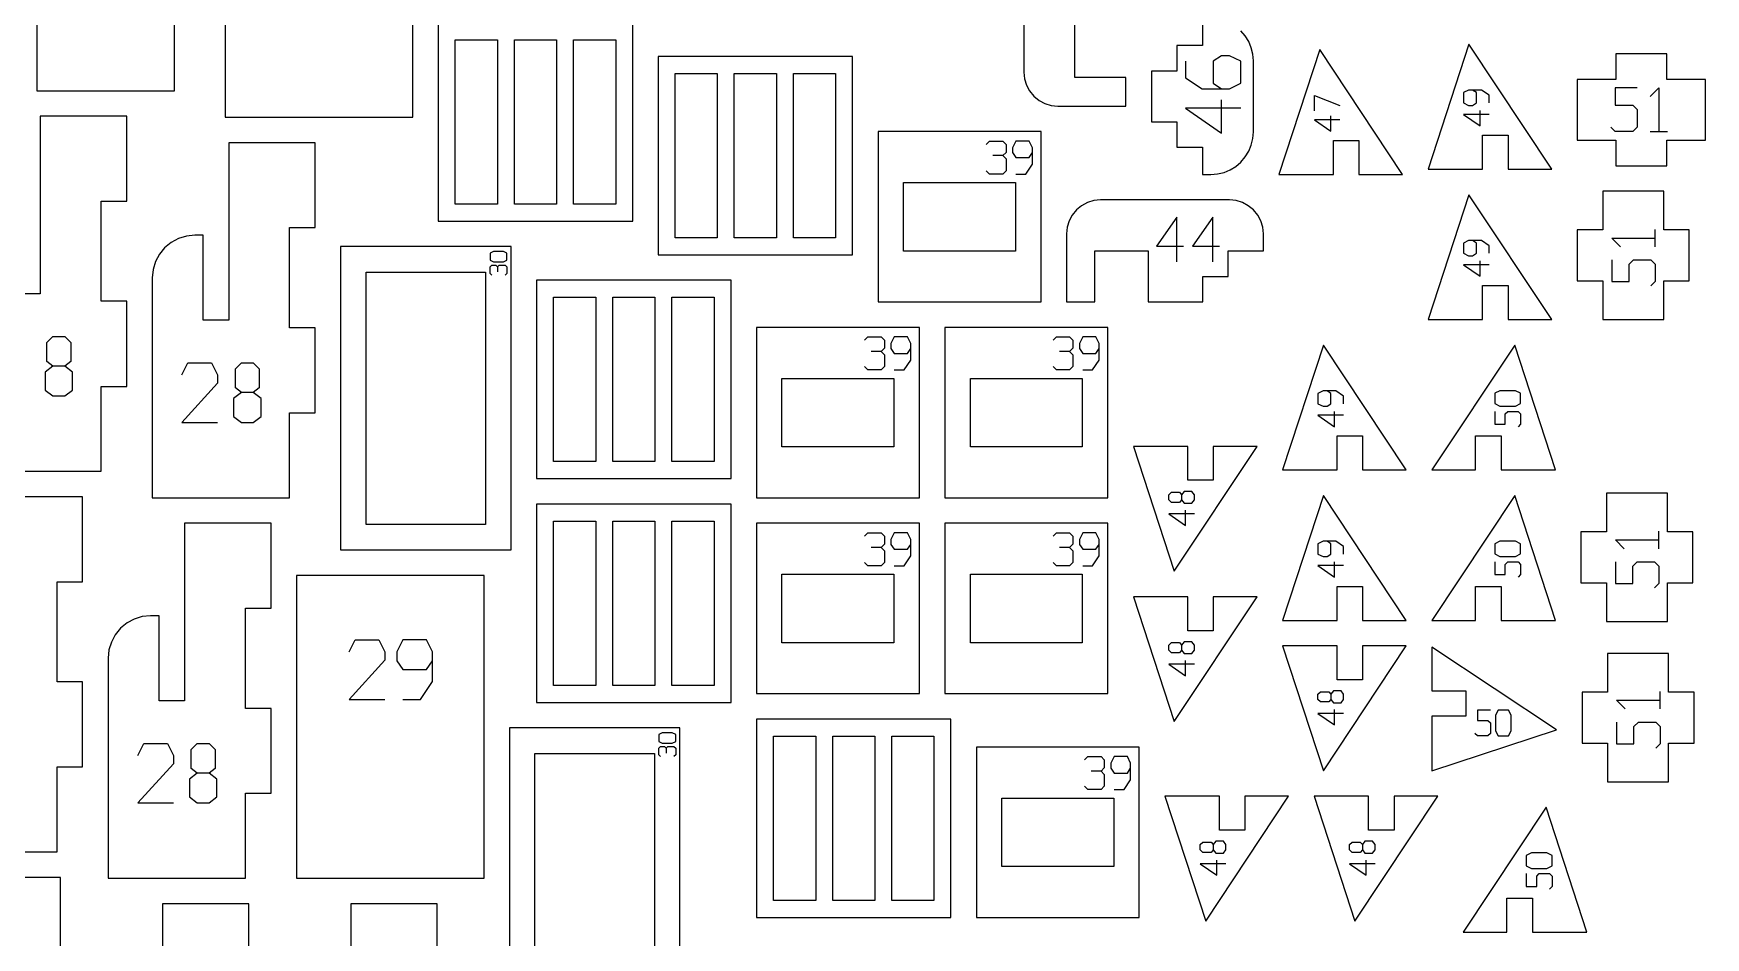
# Model space of a CAD drawing. Header units: millimetres. Extents: x 0 to 600, y 0 to 450.
# Drawn here: x 256.2 to 453, y 202.4 to 308.8 of the extents above; entities that cross this region are included whole.
import ezdxf

# ---------------------------------------------------------------- set-up
doc = ezdxf.new("R2010")
doc.units = ezdxf.units.MM
doc.layers.add('CUT', color=1, linetype='Continuous')
doc.layers.add('ENGRAVE', color=5, linetype='Continuous')

msp = doc.modelspace()

# ---------------------------------------------------------------- linework, layer by layer
at = {"layer": 'CUT'}
for p, q in [((278.76, 334.57), (278.76, 298.92)), ((300.82, 298.92), (300.82, 334.57)), ((256.58, 327.93), (256.58, 302.03)), ((372.76, 319.41), (372.76, 304.23)), ((272.76, 302.03), (272.76, 312.03)), ((303.82, 310.03), (303.82, 286.7)), ((326.71, 286.7), (326.71, 310.03)), ((378.76, 303.58), (378.76, 309.84)), ((393.76, 310.56), (393.76, 307.35)), ((398.81, 308.5), (398.3, 309.09)), ((305.82, 308.03), (310.79, 308.03)), ((305.82, 288.7), (305.82, 308.03)), ((310.79, 308.03), (310.79, 288.7)), ((312.79, 308.03), (317.75, 308.03)), ((312.79, 288.7), (312.79, 308.03)), ((317.75, 308.03), (317.75, 288.7)), ((319.75, 308.03), (324.71, 308.03)), ((319.75, 288.7), (319.75, 308.03)), ((324.71, 308.03), (324.71, 288.7)), ((393.76, 307.35), (390.76, 307.35)), ((390.76, 307.35), (390.76, 304.35)), ((399.22, 307.83), (398.81, 308.5)), ((399.52, 307.1), (399.22, 307.83)), ((399.7, 306.34), (399.52, 307.1)), ((425.13, 307.5), (420.33, 292.8)), ((434.89, 292.8), (425.13, 307.5)), ((352.59, 306.06), (329.71, 306.06)), ((329.71, 306.06), (329.71, 282.72)), ((352.59, 282.72), (352.59, 306.06)), ((399.76, 305.56), (399.7, 306.34)), ((399.76, 297.18), (399.76, 305.56)), ((407.57, 306.88), (402.76, 292.18)), ((417.33, 292.18), (407.57, 306.88)), ((448.44, 306.37), (442.44, 306.37)), ((442.44, 306.37), (442.44, 303.37)), ((448.44, 303.37), (448.44, 306.37)), ((331.71, 304.06), (336.67, 304.06)), ((331.71, 284.72), (331.71, 304.06)), ((336.67, 304.06), (336.67, 284.72)), ((338.67, 304.06), (343.63, 304.06)), ((338.67, 284.72), (338.67, 304.06)), ((343.63, 304.06), (343.63, 284.72)), ((345.63, 304.06), (350.59, 304.06)), ((345.63, 284.72), (345.63, 304.06)), ((350.59, 304.06), (350.59, 284.72)), ((372.76, 304.23), (372.84, 303.45)), ((372.84, 303.45), (373.06, 302.7)), ((384.76, 303.58), (378.76, 303.58)), ((384.76, 300.23), (384.76, 303.58)), ((390.76, 304.35), (387.76, 304.35)), ((387.76, 304.35), (387.76, 298.38)), ((442.44, 303.37), (437.89, 303.37)), ((437.89, 303.37), (437.89, 296.2)), ((452.99, 303.37), (448.44, 303.37)), ((452.99, 296.2), (452.99, 303.37)), ((256.58, 302.03), (272.76, 302.03)), ((373.06, 302.7), (373.43, 302.01)), ((373.43, 302.01), (373.93, 301.4)), ((373.93, 301.4), (374.54, 300.9)), ((374.54, 300.9), (375.23, 300.53)), ((375.23, 300.53), (375.98, 300.31)), ((375.98, 300.31), (376.76, 300.23)), ((376.76, 300.23), (384.76, 300.23)), ((256.98, 299.03), (256.98, 278.14)), ((267.16, 299.03), (256.98, 299.03)), ((267.16, 289.03), (267.16, 299.03)), ((278.76, 298.92), (300.82, 298.92)), ((355.59, 297.23), (355.59, 277.17)), ((374.77, 297.23), (355.59, 297.23)), ((374.77, 277.17), (374.77, 297.23)), ((387.76, 298.38), (390.76, 298.38)), ((390.76, 298.38), (390.76, 295.38)), ((279.16, 295.92), (279.16, 275.02)), ((289.33, 295.92), (279.16, 295.92)), ((289.33, 285.92), (289.33, 295.92)), ((390.76, 295.38), (393.76, 295.38)), ((393.76, 295.38), (393.76, 292.18)), ((399.22, 294.91), (399.52, 295.63)), ((399.52, 295.63), (399.7, 296.4)), ((399.7, 296.4), (399.76, 297.18)), ((409.18, 296.18), (412.18, 296.18)), ((409.18, 292.18), (409.18, 296.18)), ((412.18, 296.18), (412.18, 292.18)), ((426.74, 296.8), (429.74, 296.8)), ((426.74, 292.8), (426.74, 296.8)), ((429.74, 296.8), (429.74, 292.8)), ((437.89, 296.2), (442.44, 296.2)), ((442.44, 296.2), (442.44, 293.2)), ((448.44, 296.2), (452.99, 296.2)), ((448.44, 293.2), (448.44, 296.2)), ((397.7, 293.13), (398.3, 293.64)), ((398.3, 293.64), (398.81, 294.24)), ((398.81, 294.24), (399.22, 294.91)), ((393.76, 292.18), (394.76, 292.18)), ((394.76, 292.18), (395.54, 292.24)), ((395.54, 292.24), (396.31, 292.42)), ((396.31, 292.42), (397.03, 292.72)), ((397.03, 292.72), (397.7, 293.13)), ((402.76, 292.18), (409.18, 292.18)), ((412.18, 292.18), (417.33, 292.18)), ((420.33, 292.8), (426.74, 292.8)), ((429.74, 292.8), (434.89, 292.8)), ((442.44, 293.2), (448.44, 293.2)), ((358.59, 283.17), (358.59, 291.23)), ((358.59, 291.23), (371.77, 291.23)), ((371.77, 291.23), (371.77, 283.17)), ((425.13, 289.8), (420.33, 275.1)), ((434.89, 275.1), (425.13, 289.8)), ((440.89, 290.2), (440.89, 285.65)), ((448.06, 290.2), (440.89, 290.2)), ((448.06, 285.65), (448.06, 290.2)), ((264.16, 277.25), (264.16, 289.03)), ((264.16, 289.03), (267.16, 289.03)), ((310.79, 288.7), (305.82, 288.7)), ((317.75, 288.7), (312.79, 288.7)), ((324.71, 288.7), (319.75, 288.7)), ((378.44, 287.4), (378.07, 286.71)), ((378.94, 288.01), (378.44, 287.4)), ((379.55, 288.5), (378.94, 288.01)), ((380.24, 288.87), (379.55, 288.5)), ((380.99, 289.1), (380.24, 288.87)), ((381.77, 289.18), (380.99, 289.1)), ((396.95, 289.18), (381.77, 289.18)), ((397.73, 289.1), (396.95, 289.18)), ((398.48, 288.87), (397.73, 289.1)), ((399.17, 288.5), (398.48, 288.87)), ((399.78, 288.01), (399.17, 288.5)), ((400.28, 287.4), (399.78, 288.01)), ((400.65, 286.71), (400.28, 287.4)), ((286.33, 274.13), (286.33, 285.92)), ((286.33, 285.92), (289.33, 285.92)), ((303.82, 286.7), (326.71, 286.7)), ((377.85, 285.96), (377.77, 285.18)), ((378.07, 286.71), (377.85, 285.96)), ((400.87, 285.96), (400.65, 286.71)), ((400.95, 285.18), (400.87, 285.96)), ((437.89, 285.65), (437.89, 279.65)), ((440.89, 285.65), (437.89, 285.65)), ((451.06, 285.65), (448.06, 285.65)), ((451.06, 279.65), (451.06, 285.65)), ((271.62, 283.56), (271, 282.8)), ((272.38, 284.18), (271.62, 283.56)), ((273.24, 284.64), (272.38, 284.18)), ((274.18, 284.93), (273.24, 284.64)), ((275.16, 285.03), (274.18, 284.93)), ((276.16, 285.03), (275.16, 285.03)), ((276.16, 275.02), (276.16, 285.03)), ((312.4, 283.7), (292.33, 283.7)), ((292.33, 283.7), (292.33, 247.99)), ((312.4, 247.99), (312.4, 283.7)), ((336.67, 284.72), (331.71, 284.72)), ((343.63, 284.72), (338.67, 284.72)), ((350.59, 284.72), (345.63, 284.72)), ((377.77, 285.18), (377.77, 277.17)), ((400.95, 283.18), (400.95, 285.18)), ((270.54, 281.94), (270.25, 281)), ((271, 282.8), (270.54, 281.94)), ((329.71, 282.72), (352.59, 282.72)), ((371.77, 283.17), (358.59, 283.17)), ((381.12, 277.17), (381.12, 283.18)), ((381.12, 283.18), (387.38, 283.18)), ((387.38, 283.18), (387.38, 277.17)), ((396.81, 280.18), (396.81, 283.18)), ((396.81, 283.18), (400.95, 283.18)), ((270.25, 281), (270.16, 280.02)), ((270.16, 280.02), (270.16, 254.13)), ((295.33, 280.7), (309.4, 280.7)), ((295.33, 250.99), (295.33, 280.7)), ((309.4, 280.7), (309.4, 250.99)), ((338.28, 279.72), (315.4, 279.72)), ((315.4, 279.72), (315.4, 256.38)), ((338.28, 256.38), (338.28, 279.72)), ((393.81, 277.17), (393.81, 280.18)), ((393.81, 280.18), (396.81, 280.18)), ((437.89, 279.65), (440.89, 279.65)), ((440.89, 279.65), (440.89, 275.1)), ((448.06, 275.1), (448.06, 279.65)), ((448.06, 279.65), (451.06, 279.65)), ((256.98, 278.14), (253.98, 278.14)), ((317.4, 277.72), (322.36, 277.72)), ((317.4, 258.38), (317.4, 277.72)), ((322.36, 277.72), (322.36, 258.38)), ((324.36, 277.72), (329.32, 277.72)), ((324.36, 258.38), (324.36, 277.72)), ((329.32, 277.72), (329.32, 258.38)), ((331.32, 277.72), (336.28, 277.72)), ((331.32, 258.38), (331.32, 277.72)), ((336.28, 277.72), (336.28, 258.38)), ((426.74, 279.1), (429.74, 279.1)), ((426.74, 275.1), (426.74, 279.1)), ((429.74, 279.1), (429.74, 275.1)), ((267.16, 277.25), (264.16, 277.25)), ((267.16, 267.24), (267.16, 277.25)), ((355.59, 277.17), (374.77, 277.17)), ((377.77, 277.17), (381.12, 277.17)), ((387.38, 277.17), (393.81, 277.17)), ((279.16, 275.02), (276.16, 275.02)), ((289.33, 274.13), (286.33, 274.13)), ((289.33, 264.13), (289.33, 274.13)), ((341.28, 274.17), (341.28, 254.12)), ((360.46, 274.17), (341.28, 274.17)), ((360.46, 254.12), (360.46, 274.17)), ((363.46, 274.17), (363.46, 254.12)), ((382.64, 274.17), (363.46, 274.17)), ((382.64, 254.12), (382.64, 274.17)), ((420.33, 275.1), (426.74, 275.1)), ((429.74, 275.1), (434.89, 275.1)), ((440.89, 275.1), (448.06, 275.1)), ((408, 272.1), (403.2, 257.4)), ((417.76, 257.4), (408, 272.1)), ((430.52, 272.1), (420.76, 257.4)), ((435.32, 257.4), (430.52, 272.1)), ((344.28, 260.12), (344.28, 268.17)), ((344.28, 268.17), (357.46, 268.17)), ((357.46, 268.17), (357.46, 260.12)), ((366.46, 260.12), (366.46, 268.17)), ((366.46, 268.17), (379.63, 268.17)), ((379.63, 268.17), (379.63, 260.12)), ((264.16, 257.24), (264.16, 267.24)), ((264.16, 267.24), (267.16, 267.24)), ((286.33, 254.13), (286.33, 264.13)), ((286.33, 264.13), (289.33, 264.13)), ((357.46, 260.12), (344.28, 260.12)), ((379.63, 260.12), (366.46, 260.12)), ((385.64, 260.18), (390.44, 245.48)), ((392.05, 260.18), (385.64, 260.18)), ((390.44, 245.48), (400.2, 260.18)), ((392.05, 256.18), (392.05, 260.18)), ((400.2, 260.18), (395.05, 260.18)), ((395.05, 260.18), (395.05, 256.18)), ((409.62, 261.4), (412.62, 261.4)), ((409.62, 257.4), (409.62, 261.4)), ((412.62, 261.4), (412.62, 257.4)), ((425.91, 261.4), (428.91, 261.4)), ((425.91, 257.4), (425.91, 261.4)), ((428.91, 261.4), (428.91, 257.4)), ((322.36, 258.38), (317.4, 258.38)), ((329.32, 258.38), (324.36, 258.38)), ((336.28, 258.38), (331.32, 258.38)), ((247.98, 257.24), (264.16, 257.24)), ((315.4, 256.38), (338.28, 256.38)), ((395.05, 256.18), (392.05, 256.18)), ((403.2, 257.4), (409.62, 257.4)), ((412.62, 257.4), (417.76, 257.4)), ((420.76, 257.4), (425.91, 257.4)), ((428.91, 257.4), (435.32, 257.4)), ((261.96, 254.24), (251.79, 254.24)), ((261.96, 244.24), (261.96, 254.24)), ((270.16, 254.13), (286.33, 254.13)), ((341.28, 254.12), (360.46, 254.12)), ((363.46, 254.12), (382.64, 254.12)), ((408, 254.4), (403.2, 239.7)), ((417.76, 239.7), (408, 254.4)), ((430.52, 254.4), (420.76, 239.7)), ((435.32, 239.7), (430.52, 254.4)), ((441.32, 254.66), (441.32, 250.11)), ((448.5, 254.66), (441.32, 254.66)), ((448.5, 250.11), (448.5, 254.66)), ((338.28, 253.38), (315.4, 253.38)), ((315.4, 253.38), (315.4, 230.04)), ((338.28, 230.04), (338.28, 253.38)), ((273.97, 251.13), (273.97, 230.23)), ((284.14, 251.13), (273.97, 251.13)), ((284.14, 241.13), (284.14, 251.13)), ((309.4, 250.99), (295.33, 250.99)), ((317.4, 251.38), (322.36, 251.38)), ((317.4, 232.04), (317.4, 251.38)), ((322.36, 251.38), (322.36, 232.04)), ((324.36, 251.38), (329.32, 251.38)), ((324.36, 232.04), (324.36, 251.38)), ((329.32, 251.38), (329.32, 232.04)), ((331.32, 251.38), (336.28, 251.38)), ((331.32, 232.04), (331.32, 251.38)), ((336.28, 251.38), (336.28, 232.04)), ((341.28, 251.12), (341.28, 231.07)), ((360.46, 251.12), (341.28, 251.12)), ((360.46, 231.07), (360.46, 251.12)), ((363.46, 251.12), (363.46, 231.07)), ((382.64, 251.12), (363.46, 251.12)), ((382.64, 231.07), (382.64, 251.12)), ((438.32, 250.11), (438.32, 244.11)), ((441.32, 250.11), (438.32, 250.11)), ((451.5, 250.11), (448.5, 250.11)), ((451.5, 244.11), (451.5, 250.11)), ((292.33, 247.99), (312.4, 247.99)), ((258.96, 232.46), (258.96, 244.24)), ((258.96, 244.24), (261.96, 244.24)), ((287.14, 244.99), (287.14, 209.34)), ((309.21, 244.99), (287.14, 244.99)), ((309.21, 209.34), (309.21, 244.99)), ((344.28, 237.07), (344.28, 245.12)), ((344.28, 245.12), (357.46, 245.12)), ((357.46, 245.12), (357.46, 237.07)), ((366.46, 237.07), (366.46, 245.12)), ((366.46, 245.12), (379.63, 245.12)), ((379.63, 245.12), (379.63, 237.07)), ((438.32, 244.11), (441.32, 244.11)), ((441.32, 244.11), (441.32, 239.56)), ((448.5, 239.56), (448.5, 244.11)), ((448.5, 244.11), (451.5, 244.11)), ((385.64, 242.48), (390.44, 227.78)), ((392.05, 242.48), (385.64, 242.48)), ((390.44, 227.78), (400.2, 242.48)), ((392.05, 238.48), (392.05, 242.48)), ((400.2, 242.48), (395.05, 242.48)), ((395.05, 242.48), (395.05, 238.48)), ((409.62, 243.7), (412.62, 243.7)), ((409.62, 239.7), (409.62, 243.7)), ((412.62, 243.7), (412.62, 239.7)), ((425.91, 243.7), (428.91, 243.7)), ((425.91, 239.7), (425.91, 243.7)), ((428.91, 243.7), (428.91, 239.7)), ((268.99, 240.14), (268.05, 239.85)), ((269.97, 240.24), (268.99, 240.14)), ((270.97, 240.24), (269.97, 240.24)), ((270.97, 230.23), (270.97, 240.24)), ((281.14, 229.34), (281.14, 241.13)), ((281.14, 241.13), (284.14, 241.13)), ((266.43, 238.77), (265.81, 238.01)), ((267.19, 239.39), (266.43, 238.77)), ((268.05, 239.85), (267.19, 239.39)), ((395.05, 238.48), (392.05, 238.48)), ((403.2, 239.7), (409.62, 239.7)), ((412.62, 239.7), (417.76, 239.7)), ((420.76, 239.7), (425.91, 239.7)), ((428.91, 239.7), (435.32, 239.7)), ((441.32, 239.56), (448.5, 239.56)), ((265.06, 236.21), (264.96, 235.23)), ((265.35, 237.15), (265.06, 236.21)), ((265.81, 238.01), (265.35, 237.15)), ((357.46, 237.07), (344.28, 237.07)), ((379.63, 237.07), (366.46, 237.07)), ((403.2, 236.7), (408, 222)), ((409.62, 236.7), (403.2, 236.7)), ((408, 222), (417.76, 236.7)), ((409.62, 232.7), (409.62, 236.7)), ((417.76, 236.7), (412.62, 236.7)), ((412.62, 236.7), (412.62, 232.7)), ((420.76, 236.56), (420.76, 231.41)), ((435.46, 226.8), (420.76, 236.56)), ((264.96, 235.23), (264.96, 209.34)), ((441.46, 235.8), (441.46, 231.25)), ((448.64, 235.8), (441.46, 235.8)), ((448.64, 231.25), (448.64, 235.8)), ((261.96, 232.46), (258.96, 232.46)), ((261.96, 222.45), (261.96, 232.46)), ((412.62, 232.7), (409.62, 232.7)), ((322.36, 232.04), (317.4, 232.04)), ((329.32, 232.04), (324.36, 232.04)), ((336.28, 232.04), (331.32, 232.04)), ((341.28, 231.07), (360.46, 231.07)), ((363.46, 231.07), (382.64, 231.07)), ((420.76, 231.41), (424.76, 231.41)), ((424.76, 231.41), (424.76, 228.41)), ((438.46, 231.25), (438.46, 225.25)), ((441.46, 231.25), (438.46, 231.25)), ((451.64, 231.25), (448.64, 231.25)), ((451.64, 225.25), (451.64, 231.25)), ((273.97, 230.23), (270.97, 230.23)), ((284.14, 229.34), (281.14, 229.34)), ((284.14, 219.34), (284.14, 229.34)), ((315.4, 230.04), (338.28, 230.04)), ((420.76, 228.41), (420.76, 222)), ((424.76, 228.41), (420.76, 228.41)), ((332.27, 227.04), (312.21, 227.04)), ((312.21, 227.04), (312.21, 191.34)), ((332.27, 191.34), (332.27, 227.04)), ((364.17, 228.07), (341.28, 228.07)), ((341.28, 228.07), (341.28, 204.73)), ((364.17, 204.73), (364.17, 228.07)), ((420.76, 222), (435.46, 226.8)), ((343.28, 226.07), (348.25, 226.07)), ((343.28, 206.73), (343.28, 226.07)), ((348.25, 226.07), (348.25, 206.73)), ((350.25, 226.07), (355.21, 226.07)), ((350.25, 206.73), (350.25, 226.07)), ((355.21, 226.07), (355.21, 206.73)), ((357.21, 226.07), (362.17, 226.07)), ((357.21, 206.73), (357.21, 226.07)), ((362.17, 226.07), (362.17, 206.73)), ((367.17, 224.78), (367.17, 204.73)), ((386.34, 224.78), (367.17, 224.78)), ((386.34, 204.73), (386.34, 224.78)), ((438.46, 225.25), (441.46, 225.25)), ((441.46, 225.25), (441.46, 220.7)), ((448.64, 220.7), (448.64, 225.25)), ((448.64, 225.25), (451.64, 225.25)), ((258.96, 212.45), (258.96, 222.45)), ((258.96, 222.45), (261.96, 222.45)), ((315.21, 224.04), (329.27, 224.04)), ((315.21, 194.34), (315.21, 224.04)), ((329.27, 224.04), (329.27, 194.34)), ((441.46, 220.7), (448.64, 220.7)), ((281.14, 209.34), (281.14, 219.34)), ((281.14, 219.34), (284.14, 219.34)), ((370.17, 210.73), (370.17, 218.78)), ((370.17, 218.78), (383.34, 218.78)), ((383.34, 218.78), (383.34, 210.73)), ((389.34, 219), (394.15, 204.3)), ((395.76, 219), (389.34, 219)), ((394.15, 204.3), (403.91, 219)), ((395.76, 215), (395.76, 219)), ((403.91, 219), (398.76, 219)), ((398.76, 219), (398.76, 215)), ((406.91, 219), (411.71, 204.3)), ((413.33, 219), (406.91, 219)), ((411.71, 204.3), (421.47, 219)), ((413.33, 215), (413.33, 219)), ((421.47, 219), (416.33, 219)), ((416.33, 219), (416.33, 215)), ((434.23, 217.7), (424.47, 203)), ((439.03, 203), (434.23, 217.7)), ((398.76, 215), (395.76, 215)), ((416.33, 215), (413.33, 215)), ((242.79, 212.45), (258.96, 212.45)), ((383.34, 210.73), (370.17, 210.73)), ((259.35, 209.45), (249.18, 209.45)), ((259.35, 199.45), (259.35, 209.45)), ((264.96, 209.34), (281.14, 209.34)), ((287.14, 209.34), (309.21, 209.34)), ((348.25, 206.73), (343.28, 206.73)), ((355.21, 206.73), (350.25, 206.73)), ((362.17, 206.73), (357.21, 206.73)), ((429.61, 207), (432.62, 207)), ((429.61, 203), (429.61, 207)), ((432.62, 207), (432.62, 203)), ((271.35, 206.34), (271.35, 185.44)), ((281.53, 206.34), (271.35, 206.34)), ((281.53, 196.34), (281.53, 206.34)), ((293.53, 206.34), (293.53, 185.44)), ((303.7, 206.34), (293.53, 206.34)), ((303.7, 196.34), (303.7, 206.34)), ((341.28, 204.73), (364.17, 204.73)), ((367.17, 204.73), (386.34, 204.73)), ((424.47, 203), (429.61, 203)), ((432.62, 203), (439.03, 203))]:
    msp.add_line(p, q, dxfattribs=at)
at = {"layer": 'ENGRAVE'}
for p, q in [((391.76, 305.51), (391.76, 303.56)), ((396, 306.16), (395.02, 305.51)), ((395.02, 305.51), (395.02, 302.91)), ((396.97, 306.16), (396, 306.16)), ((398.28, 305.51), (396.97, 306.16)), ((398.28, 302.91), (398.28, 305.51)), ((391.76, 303.56), (393.72, 302.25)), ((393.72, 302.25), (396.97, 302.25)), ((395.02, 302.91), (396, 302.25)), ((396.97, 302.25), (398.28, 302.91)), ((406.94, 299.68), (406.94, 301.49)), ((406.94, 301.49), (409.95, 300.28)), ((425.1, 302.11), (424.5, 301.81)), ((424.5, 301.81), (424.5, 300.6)), ((426.61, 302.11), (425.1, 302.11)), ((426.01, 301.81), (425.55, 302.11)), ((426.01, 300.6), (426.01, 301.81)), ((427.51, 301.51), (426.61, 302.11)), ((427.51, 300.6), (427.51, 301.51)), ((444.93, 302.37), (442.36, 302.37)), ((442.36, 302.37), (442.36, 300.32)), ((446.46, 301.35), (447.49, 302.37)), ((447.49, 302.37), (447.49, 297.25)), ((398.28, 299.97), (391.76, 299.97)), ((391.76, 299.97), (396, 297.04)), ((396, 297.04), (396, 300.95)), ((424.5, 300.6), (425.1, 300.3)), ((427.51, 299.25), (424.5, 299.25)), ((424.5, 299.25), (426.46, 297.9)), ((425.1, 300.3), (425.55, 300.3)), ((425.55, 300.3), (426.01, 300.6)), ((426.46, 297.9), (426.46, 299.7)), ((442.36, 300.32), (444.41, 300.32)), ((444.41, 300.32), (444.93, 299.81)), ((444.93, 299.81), (444.93, 297.76)), ((409.95, 298.63), (406.94, 298.63)), ((406.94, 298.63), (408.89, 297.28)), ((408.89, 297.28), (408.89, 299.08)), ((442.36, 297.25), (441.85, 297.76)), ((444.41, 297.25), (442.36, 297.25)), ((444.93, 297.76), (444.41, 297.25)), ((446.46, 297.25), (448.51, 297.25)), ((368.32, 295.71), (368.71, 296.1)), ((368.71, 296.1), (370.26, 296.1)), ((370.26, 296.1), (370.65, 295.71)), ((370.65, 295.71), (370.65, 294.78)), ((371.81, 296.1), (371.42, 295.33)), ((371.42, 295.33), (371.42, 294.75)), ((373.36, 296.1), (371.81, 296.1)), ((373.75, 295.33), (373.36, 296.1)), ((373.75, 293.39), (373.75, 295.33)), ((370.26, 294.4), (369.1, 294.4)), ((370.65, 294.78), (370.26, 294.4)), ((370.26, 294.4), (370.65, 294.01)), ((370.65, 294.01), (370.65, 292.61)), ((371.42, 294.75), (371.81, 294.16)), ((371.81, 294.16), (373.36, 294.16)), ((372.97, 292.23), (373.75, 293.39)), ((373.36, 294.16), (373.75, 294.75)), ((368.71, 292.23), (368.32, 292.61)), ((370.26, 292.23), (368.71, 292.23)), ((370.65, 292.61), (370.26, 292.23)), ((371.81, 292.23), (372.97, 292.23)), ((390.76, 287.17), (388.38, 283.74)), ((390.76, 281.89), (390.76, 287.17)), ((394.99, 287.17), (392.61, 283.74)), ((394.99, 281.89), (394.99, 287.17)), ((447.06, 283.67), (447.06, 285.72)), ((388.38, 283.74), (391.55, 283.74)), ((392.61, 283.74), (395.78, 283.74)), ((425.1, 284.41), (424.5, 284.11)), ((424.5, 284.11), (424.5, 282.9)), ((426.61, 284.41), (425.1, 284.41)), ((426.01, 284.11), (425.55, 284.41)), ((426.01, 282.9), (426.01, 284.11)), ((427.51, 283.8), (426.61, 284.41)), ((427.51, 282.9), (427.51, 283.8)), ((442.96, 283.67), (441.94, 284.7)), ((441.94, 284.7), (447.06, 284.7)), ((310.31, 283.1), (309.92, 282.9)), ((309.92, 282.9), (309.92, 282.1)), ((309.92, 282.1), (310.31, 281.91)), ((309.92, 281.31), (310.11, 281.51)), ((310.11, 281.51), (310.59, 281.51)), ((311.5, 283.1), (310.31, 283.1)), ((310.31, 281.91), (311.5, 281.91)), ((310.59, 281.51), (310.79, 281.31)), ((310.79, 281.31), (310.99, 281.51)), ((310.99, 281.51), (311.7, 281.51)), ((311.9, 282.9), (311.5, 283.1)), ((311.5, 281.91), (311.9, 282.1)), ((311.7, 281.51), (311.9, 281.31)), ((311.9, 282.1), (311.9, 282.9)), ((424.5, 282.9), (425.1, 282.6)), ((427.51, 281.55), (424.5, 281.55)), ((424.5, 281.55), (426.46, 280.2)), ((425.1, 282.6), (425.55, 282.6)), ((425.55, 282.6), (426.01, 282.9)), ((426.46, 280.2), (426.46, 282)), ((441.94, 282.13), (441.94, 279.57)), ((443.99, 281.62), (444.5, 282.13)), ((443.99, 279.57), (443.99, 281.62)), ((444.5, 282.13), (446.55, 282.13)), ((446.55, 282.13), (447.06, 281.62)), ((447.06, 281.62), (447.06, 279.57)), ((309.92, 280.52), (309.92, 281.31)), ((310.11, 280.32), (309.92, 280.52)), ((310.79, 281.31), (310.79, 280.72)), ((311.9, 280.52), (311.7, 280.32)), ((311.9, 281.31), (311.9, 280.52)), ((441.94, 279.57), (443.99, 279.57)), ((447.06, 279.57), (446.55, 279.06)), ((257.77, 272.41), (258.47, 273.11)), ((257.77, 270.17), (257.77, 272.41)), ((258.47, 273.11), (259.87, 273.11)), ((259.87, 273.11), (260.57, 272.41)), ((260.57, 272.41), (260.57, 270.17)), ((354.01, 272.66), (354.4, 273.05)), ((354.4, 273.05), (355.95, 273.05)), ((355.95, 273.05), (356.34, 272.66)), ((356.34, 271.73), (355.95, 271.34)), ((356.34, 272.66), (356.34, 271.73)), ((357.5, 273.05), (357.11, 272.27)), ((357.11, 272.27), (357.11, 271.69)), ((357.11, 271.69), (357.5, 271.11)), ((359.05, 273.05), (357.5, 273.05)), ((359.44, 272.27), (359.05, 273.05)), ((359.05, 271.11), (359.44, 271.69)), ((359.44, 270.34), (359.44, 272.27)), ((376.19, 272.66), (376.58, 273.05)), ((376.58, 273.05), (378.13, 273.05)), ((378.13, 273.05), (378.51, 272.66)), ((378.51, 271.73), (378.13, 271.34)), ((378.51, 272.66), (378.51, 271.73)), ((379.68, 273.05), (379.29, 272.27)), ((379.29, 272.27), (379.29, 271.69)), ((379.29, 271.69), (379.68, 271.11)), ((381.23, 273.05), (379.68, 273.05)), ((381.61, 272.27), (381.23, 273.05)), ((381.23, 271.11), (381.61, 271.69)), ((381.61, 270.34), (381.61, 272.27)), ((258.47, 269.61), (257.77, 270.17)), ((260.57, 270.17), (259.87, 269.61)), ((273.65, 268.6), (274.35, 270)), ((274.35, 270), (277.15, 270)), ((277.15, 270), (277.85, 268.6)), ((279.95, 269.3), (280.65, 270)), ((280.65, 270), (282.05, 270)), ((282.05, 270), (282.75, 269.3)), ((355.95, 271.34), (354.79, 271.34)), ((355.95, 271.34), (356.34, 270.96)), ((356.34, 270.96), (356.34, 269.56)), ((357.5, 271.11), (359.05, 271.11)), ((358.66, 269.17), (359.44, 270.34)), ((378.13, 271.34), (376.96, 271.34)), ((378.13, 271.34), (378.51, 270.96)), ((378.51, 270.96), (378.51, 269.56)), ((379.68, 271.11), (381.23, 271.11)), ((380.84, 269.17), (381.61, 270.34)), ((258.47, 269.61), (257.56, 268.91)), ((257.56, 268.91), (257.56, 266.81)), ((259.87, 269.61), (258.47, 269.61)), ((260.78, 268.91), (259.87, 269.61)), ((260.78, 266.81), (260.78, 268.91)), ((277.85, 268.6), (277.85, 267.62)), ((279.95, 267.06), (279.95, 269.3)), ((282.75, 269.3), (282.75, 267.06)), ((354.4, 269.17), (354.01, 269.56)), ((355.95, 269.17), (354.4, 269.17)), ((356.34, 269.56), (355.95, 269.17)), ((357.5, 269.17), (358.66, 269.17)), ((376.58, 269.17), (376.19, 269.56)), ((378.13, 269.17), (376.58, 269.17)), ((378.51, 269.56), (378.13, 269.17)), ((379.68, 269.17), (380.84, 269.17)), ((257.56, 266.81), (258.47, 266.11)), ((258.47, 266.11), (259.87, 266.11)), ((259.87, 266.11), (260.78, 266.81)), ((277.85, 267.62), (273.65, 263)), ((280.65, 266.5), (279.74, 265.8)), ((279.74, 265.8), (279.74, 263.7)), ((280.65, 266.5), (279.95, 267.06)), ((282.05, 266.5), (280.65, 266.5)), ((282.75, 267.06), (282.05, 266.5)), ((282.96, 265.8), (282.05, 266.5)), ((282.96, 263.7), (282.96, 265.8)), ((407.98, 266.71), (407.37, 266.41)), ((407.37, 266.41), (407.37, 265.2)), ((409.48, 266.71), (407.98, 266.71)), ((408.88, 266.41), (408.43, 266.71)), ((408.88, 265.2), (408.88, 266.41)), ((410.38, 266.1), (409.48, 266.71)), ((410.38, 265.2), (410.38, 266.1)), ((428.79, 266.73), (428.18, 266.43)), ((428.18, 266.43), (428.18, 265.21)), ((430.61, 266.73), (428.79, 266.73)), ((431.22, 266.43), (430.61, 266.73)), ((431.22, 265.21), (431.22, 266.43)), ((407.37, 265.2), (407.98, 264.9)), ((410.38, 263.85), (407.37, 263.85)), ((407.37, 263.85), (409.33, 262.49)), ((407.98, 264.9), (408.43, 264.9)), ((408.43, 264.9), (408.88, 265.2)), ((409.33, 262.49), (409.33, 264.3)), ((428.18, 265.21), (428.79, 264.9)), ((428.18, 264.3), (428.18, 262.78)), ((428.79, 264.9), (430.61, 264.9)), ((429.4, 263.99), (429.7, 264.3)), ((429.4, 262.78), (429.4, 263.99)), ((429.7, 264.3), (430.92, 264.3)), ((430.61, 264.9), (431.22, 265.21)), ((430.92, 264.3), (431.22, 263.99)), ((431.22, 263.99), (431.22, 262.78)), ((273.65, 263), (277.85, 263)), ((279.74, 263.7), (280.65, 263)), ((280.65, 263), (282.05, 263)), ((282.05, 263), (282.96, 263.7)), ((428.18, 262.78), (429.4, 262.78)), ((431.22, 262.78), (430.92, 262.47)), ((389.81, 254.48), (390.11, 254.78)), ((389.81, 253.88), (389.81, 254.48)), ((390.11, 254.78), (391.07, 254.78)), ((391.07, 254.78), (391.31, 254.48)), ((391.62, 254.88), (391.31, 254.48)), ((391.31, 254.48), (391.31, 253.88)), ((392.52, 254.88), (391.62, 254.88)), ((392.82, 254.48), (392.52, 254.88)), ((392.82, 253.88), (392.82, 254.48)), ((390.11, 253.58), (389.81, 253.88)), ((392.82, 252.23), (389.81, 252.23)), ((389.81, 252.23), (391.77, 250.87)), ((391.07, 253.58), (390.11, 253.58)), ((391.31, 253.88), (391.07, 253.58)), ((391.31, 253.88), (391.62, 253.49)), ((391.62, 253.49), (392.52, 253.49)), ((391.77, 250.87), (391.77, 252.68)), ((392.52, 253.49), (392.82, 253.88)), ((354.01, 249.61), (354.4, 250)), ((354.4, 250), (355.95, 250)), ((355.95, 250), (356.34, 249.61)), ((357.5, 250), (357.11, 249.22)), ((359.05, 250), (357.5, 250)), ((359.44, 249.22), (359.05, 250)), ((376.19, 249.61), (376.58, 250)), ((376.58, 250), (378.13, 250)), ((378.13, 250), (378.51, 249.61)), ((379.68, 250), (379.29, 249.22)), ((381.23, 250), (379.68, 250)), ((381.61, 249.22), (381.23, 250)), ((447.5, 248.13), (447.5, 250.18)), ((355.95, 248.29), (354.79, 248.29)), ((356.34, 248.68), (355.95, 248.29)), ((355.95, 248.29), (356.34, 247.9)), ((356.34, 249.61), (356.34, 248.68)), ((357.11, 249.22), (357.11, 248.64)), ((357.11, 248.64), (357.5, 248.06)), ((357.5, 248.06), (359.05, 248.06)), ((359.05, 248.06), (359.44, 248.64)), ((359.44, 247.28), (359.44, 249.22)), ((378.13, 248.29), (376.96, 248.29)), ((378.51, 248.68), (378.13, 248.29)), ((378.13, 248.29), (378.51, 247.9)), ((378.51, 249.61), (378.51, 248.68)), ((379.29, 249.22), (379.29, 248.64)), ((379.29, 248.64), (379.68, 248.06)), ((379.68, 248.06), (381.23, 248.06)), ((381.23, 248.06), (381.61, 248.64)), ((381.61, 247.28), (381.61, 249.22)), ((407.98, 249.01), (407.37, 248.7)), ((407.37, 248.7), (407.37, 247.5)), ((409.48, 249.01), (407.98, 249.01)), ((408.88, 248.7), (408.43, 249.01)), ((408.88, 247.5), (408.88, 248.7)), ((410.38, 248.4), (409.48, 249.01)), ((410.38, 247.5), (410.38, 248.4)), ((428.79, 249.03), (428.18, 248.72)), ((428.18, 248.72), (428.18, 247.51)), ((430.61, 249.03), (428.79, 249.03)), ((431.22, 248.72), (430.61, 249.03)), ((431.22, 247.51), (431.22, 248.72)), ((443.4, 248.13), (442.38, 249.16)), ((442.38, 249.16), (447.5, 249.16)), ((354.4, 246.12), (354.01, 246.51)), ((355.95, 246.12), (354.4, 246.12)), ((356.34, 246.51), (355.95, 246.12)), ((356.34, 247.9), (356.34, 246.51)), ((357.5, 246.12), (358.66, 246.12)), ((358.66, 246.12), (359.44, 247.28)), ((376.58, 246.12), (376.19, 246.51)), ((378.13, 246.12), (376.58, 246.12)), ((378.51, 246.51), (378.13, 246.12)), ((378.51, 247.9), (378.51, 246.51)), ((379.68, 246.12), (380.84, 246.12)), ((380.84, 246.12), (381.61, 247.28)), ((407.37, 247.5), (407.98, 247.2)), ((410.38, 246.15), (407.37, 246.15)), ((407.37, 246.15), (409.33, 244.79)), ((407.98, 247.2), (408.43, 247.2)), ((408.43, 247.2), (408.88, 247.5)), ((409.33, 244.79), (409.33, 246.6)), ((428.18, 247.51), (428.79, 247.2)), ((428.18, 246.6), (428.18, 245.08)), ((428.79, 247.2), (430.61, 247.2)), ((429.4, 246.29), (429.7, 246.6)), ((429.4, 245.08), (429.4, 246.29)), ((429.7, 246.6), (430.92, 246.6)), ((430.61, 247.2), (431.22, 247.51)), ((430.92, 246.6), (431.22, 246.29)), ((431.22, 246.29), (431.22, 245.08)), ((442.38, 246.6), (442.38, 244.03)), ((444.42, 246.08), (444.94, 246.6)), ((444.42, 244.03), (444.42, 246.08)), ((444.94, 246.6), (446.99, 246.6)), ((446.99, 246.6), (447.5, 246.08)), ((447.5, 246.08), (447.5, 244.03)), ((428.18, 245.08), (429.4, 245.08)), ((431.22, 245.08), (430.92, 244.77)), ((442.38, 244.03), (444.42, 244.03)), ((447.5, 244.03), (446.99, 243.52)), ((293.34, 236), (294.04, 237.4)), ((294.04, 237.4), (296.84, 237.4)), ((296.84, 237.4), (297.54, 236)), ((299.64, 237.4), (298.94, 236)), ((302.44, 237.4), (299.64, 237.4)), ((303.14, 236), (302.44, 237.4)), ((389.81, 236.78), (390.11, 237.08)), ((389.81, 236.18), (389.81, 236.78)), ((390.11, 235.88), (389.81, 236.18)), ((390.11, 237.08), (391.07, 237.08)), ((391.07, 237.08), (391.31, 236.78)), ((391.31, 236.18), (391.07, 235.88)), ((391.62, 237.17), (391.31, 236.78)), ((391.31, 236.78), (391.31, 236.18)), ((391.31, 236.18), (391.62, 235.79)), ((392.52, 237.17), (391.62, 237.17)), ((392.82, 236.78), (392.52, 237.17)), ((392.52, 235.79), (392.82, 236.18)), ((392.82, 236.18), (392.82, 236.78)), ((297.54, 235.02), (293.34, 230.4)), ((297.54, 236), (297.54, 235.02)), ((298.94, 236), (298.94, 234.95)), ((298.94, 234.95), (299.64, 233.9)), ((302.44, 233.9), (303.14, 234.95)), ((303.14, 232.5), (303.14, 236)), ((392.82, 234.53), (389.81, 234.53)), ((389.81, 234.53), (391.77, 233.17)), ((391.07, 235.88), (390.11, 235.88)), ((391.62, 235.79), (392.52, 235.79)), ((391.77, 233.17), (391.77, 234.98)), ((299.64, 233.9), (302.44, 233.9)), ((301.74, 230.4), (303.14, 232.5)), ((293.34, 230.4), (297.54, 230.4)), ((299.64, 230.4), (301.74, 230.4)), ((407.37, 231), (407.67, 231.3)), ((407.37, 230.4), (407.37, 231)), ((407.67, 230.1), (407.37, 230.4)), ((407.67, 231.3), (408.64, 231.3)), ((408.64, 231.3), (408.88, 231)), ((408.88, 230.4), (408.64, 230.1)), ((409.18, 231.39), (408.88, 231)), ((408.88, 231), (408.88, 230.4)), ((408.88, 230.4), (409.18, 230)), ((410.08, 231.39), (409.18, 231.39)), ((410.38, 231), (410.08, 231.39)), ((410.08, 230), (410.38, 230.4)), ((410.38, 230.4), (410.38, 231)), ((443.54, 229.27), (442.51, 230.3)), ((442.51, 230.3), (447.64, 230.3)), ((447.64, 229.27), (447.64, 231.32)), ((410.38, 228.74), (407.37, 228.74)), ((407.37, 228.74), (409.33, 227.39)), ((408.64, 230.1), (407.67, 230.1)), ((409.18, 230), (410.08, 230)), ((409.33, 227.39), (409.33, 229.19)), ((427.66, 229.14), (426.14, 229.14)), ((426.14, 229.14), (426.14, 227.92)), ((428.57, 229.14), (428.27, 228.53)), ((428.27, 228.53), (428.27, 226.71)), ((429.79, 229.14), (428.57, 229.14)), ((430.09, 228.53), (429.79, 229.14)), ((430.09, 226.71), (430.09, 228.53)), ((330.19, 226.44), (329.79, 226.25)), ((331.37, 226.44), (330.19, 226.44)), ((331.77, 226.25), (331.37, 226.44)), ((426.14, 226.1), (425.84, 226.4)), ((426.14, 227.92), (427.36, 227.92)), ((427.36, 227.92), (427.66, 227.62)), ((427.66, 226.4), (427.36, 226.1)), ((427.66, 227.62), (427.66, 226.4)), ((428.27, 226.71), (428.57, 226.1)), ((429.79, 226.1), (430.09, 226.71)), ((442.51, 227.73), (442.51, 225.17)), ((444.56, 227.22), (445.08, 227.73)), ((444.56, 225.17), (444.56, 227.22)), ((445.08, 227.73), (447.12, 227.73)), ((447.12, 227.73), (447.64, 227.22)), ((447.64, 227.22), (447.64, 225.17)), ((268.45, 223.81), (269.15, 225.21)), ((269.15, 225.21), (271.95, 225.21)), ((271.95, 225.21), (272.65, 223.81)), ((274.75, 224.51), (275.45, 225.21)), ((274.75, 222.27), (274.75, 224.51)), ((275.45, 225.21), (276.85, 225.21)), ((276.85, 225.21), (277.55, 224.51)), ((277.55, 224.51), (277.55, 222.27)), ((329.79, 226.25), (329.79, 225.45)), ((329.79, 225.45), (330.19, 225.25)), ((329.79, 224.66), (329.99, 224.86)), ((329.79, 223.87), (329.79, 224.66)), ((329.99, 224.86), (330.46, 224.86)), ((330.19, 225.25), (331.37, 225.25)), ((330.46, 224.86), (330.66, 224.66)), ((330.66, 224.66), (330.86, 224.86)), ((330.66, 224.66), (330.66, 224.06)), ((330.86, 224.86), (331.57, 224.86)), ((331.37, 225.25), (331.77, 225.45)), ((331.57, 224.86), (331.77, 224.66)), ((331.77, 225.45), (331.77, 226.25)), ((331.77, 224.66), (331.77, 223.87)), ((427.36, 226.1), (426.14, 226.1)), ((428.57, 226.1), (429.79, 226.1)), ((442.51, 225.17), (444.56, 225.17)), ((447.64, 225.17), (447.12, 224.66)), ((272.65, 222.83), (268.45, 218.21)), ((272.65, 223.81), (272.65, 222.83)), ((329.99, 223.67), (329.79, 223.87)), ((331.77, 223.87), (331.57, 223.67)), ((379.9, 223.27), (380.29, 223.66)), ((380.29, 223.66), (381.84, 223.66)), ((381.84, 223.66), (382.22, 223.27)), ((382.22, 223.27), (382.22, 222.34)), ((383.39, 223.66), (383, 222.88)), ((383, 222.88), (383, 222.3)), ((384.94, 223.66), (383.39, 223.66)), ((385.32, 222.88), (384.94, 223.66)), ((385.32, 220.94), (385.32, 222.88)), ((275.45, 221.71), (274.54, 221.01)), ((274.54, 221.01), (274.54, 218.91)), ((275.45, 221.71), (274.75, 222.27)), ((276.85, 221.71), (275.45, 221.71)), ((277.55, 222.27), (276.85, 221.71)), ((277.76, 221.01), (276.85, 221.71)), ((277.76, 218.91), (277.76, 221.01)), ((381.84, 221.95), (380.67, 221.95)), ((382.22, 222.34), (381.84, 221.95)), ((381.84, 221.95), (382.22, 221.56)), ((382.22, 221.56), (382.22, 220.17)), ((383, 222.3), (383.39, 221.72)), ((383.39, 221.72), (384.94, 221.72)), ((384.55, 219.78), (385.32, 220.94)), ((384.94, 221.72), (385.32, 222.3)), ((274.54, 218.91), (275.45, 218.21)), ((276.85, 218.21), (277.76, 218.91)), ((380.29, 219.78), (379.9, 220.17)), ((381.84, 219.78), (380.29, 219.78)), ((382.22, 220.17), (381.84, 219.78)), ((383.39, 219.78), (384.55, 219.78)), ((268.45, 218.21), (272.65, 218.21)), ((275.45, 218.21), (276.85, 218.21)), ((393.52, 213.3), (393.82, 213.6)), ((393.52, 212.7), (393.52, 213.3)), ((393.82, 212.39), (393.52, 212.7)), ((393.82, 213.6), (394.78, 213.6)), ((394.78, 213.6), (395.02, 213.3)), ((395.02, 212.7), (394.78, 212.39)), ((395.33, 213.69), (395.02, 213.3)), ((395.02, 213.3), (395.02, 212.7)), ((395.02, 212.7), (395.33, 212.3)), ((396.23, 213.69), (395.33, 213.69)), ((396.53, 213.3), (396.23, 213.69)), ((396.23, 212.3), (396.53, 212.7)), ((396.53, 212.7), (396.53, 213.3)), ((411.08, 213.3), (411.38, 213.6)), ((411.08, 212.7), (411.08, 213.3)), ((411.38, 212.39), (411.08, 212.7)), ((411.38, 213.6), (412.35, 213.6)), ((412.35, 213.6), (412.59, 213.3)), ((412.59, 212.7), (412.35, 212.39)), ((412.89, 213.69), (412.59, 213.3)), ((412.59, 213.3), (412.59, 212.7)), ((412.59, 212.7), (412.89, 212.3)), ((413.79, 213.69), (412.89, 213.69)), ((414.09, 213.3), (413.79, 213.69)), ((413.79, 212.3), (414.09, 212.7)), ((414.09, 212.7), (414.09, 213.3)), ((396.53, 211.04), (393.52, 211.04)), ((393.52, 211.04), (395.48, 209.69)), ((394.78, 212.39), (393.82, 212.39)), ((395.33, 212.3), (396.23, 212.3)), ((395.48, 209.69), (395.48, 211.49)), ((414.09, 211.04), (411.08, 211.04)), ((411.08, 211.04), (413.04, 209.69)), ((412.35, 212.39), (411.38, 212.39)), ((412.89, 212.3), (413.79, 212.3)), ((413.04, 209.69), (413.04, 211.49)), ((432.5, 212.33), (431.89, 212.02)), ((431.89, 212.02), (431.89, 210.81)), ((431.89, 210.81), (432.5, 210.5)), ((434.32, 212.33), (432.5, 212.33)), ((434.93, 212.02), (434.32, 212.33)), ((434.32, 210.5), (434.93, 210.81)), ((434.93, 210.81), (434.93, 212.02)), ((431.89, 209.9), (431.89, 208.38)), ((432.5, 210.5), (434.32, 210.5)), ((433.11, 209.59), (433.41, 209.9)), ((433.11, 208.38), (433.11, 209.59)), ((433.41, 209.9), (434.63, 209.9)), ((434.63, 209.9), (434.93, 209.59)), ((434.93, 209.59), (434.93, 208.38)), ((431.89, 208.38), (433.11, 208.38)), ((434.93, 208.38), (434.63, 208.07))]:
    msp.add_line(p, q, dxfattribs=at)

doc.saveas('drawing.dxf')
